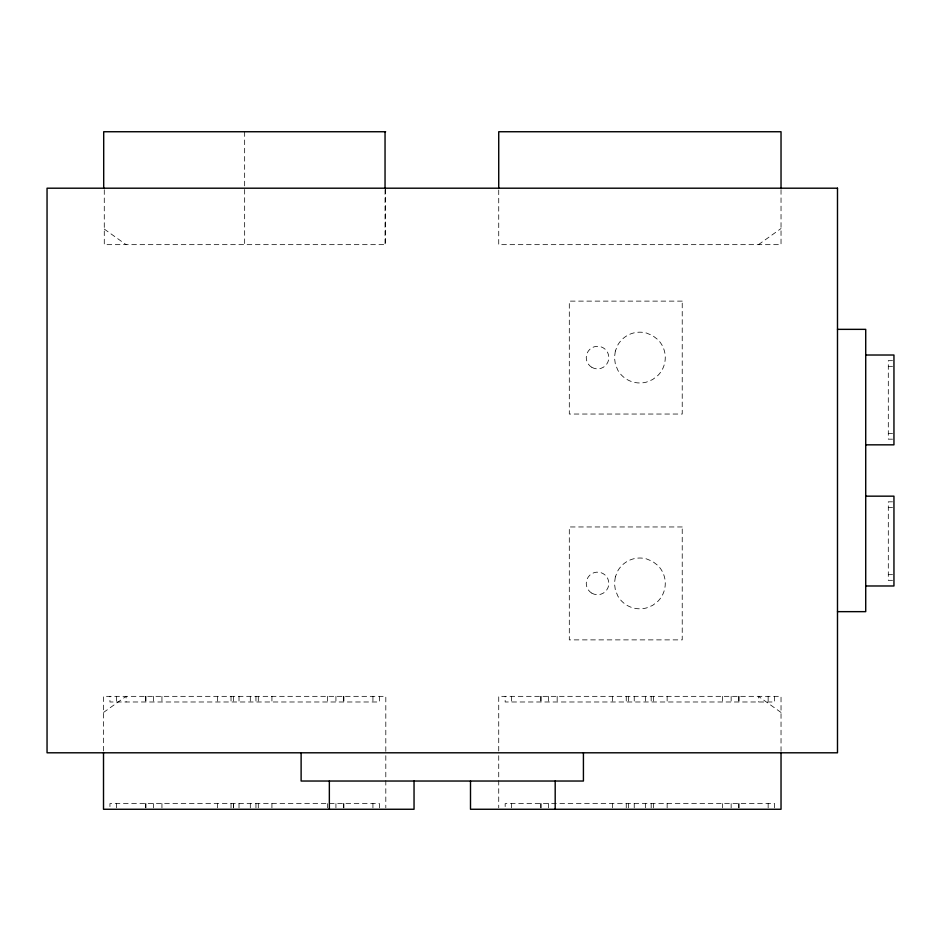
<?xml version="1.0" encoding="UTF-8"?>
<svg xmlns="http://www.w3.org/2000/svg" width="941" height="941" viewBox="0 0 941 941"><rect width="100%" height="100%" fill="white"/><g stroke="black" fill="none" stroke-linecap="round" stroke-linejoin="round"><path stroke-width="0.71" stroke-dasharray="4.71 3.53" d="M103.51 712.466L126.094 696.34L126.094 701.986M758.446 244.66L781.03 228.534M892.538 360.674L888.304 360.674L888.304 439.176L892.538 439.176M888.304 366.331L892.538 366.331M888.304 433.519L892.538 433.519M892.538 501.824L888.304 501.824L888.304 580.326L892.538 580.326M888.304 507.481L892.538 507.481M888.304 574.669L892.538 574.669M104.275 229.075L126.094 244.66M781.03 712.466L758.446 696.34L758.446 701.986M781.03 189.635L781.03 244.66L498.73 244.66L498.73 189.647M781.03 751.365L781.03 696.34L498.73 696.34L498.73 751.353M774.596 696.34L774.596 701.986L505.164 701.986L505.164 696.34M774.596 807.848L774.596 803.614L505.164 803.614L505.164 807.848M768.15 696.34L768.15 701.986M768.15 803.614L768.15 807.848M739.132 696.34L739.132 701.986M739.132 803.614L739.132 807.848M738.567 696.34L738.567 701.986M738.567 803.614L738.567 807.848M731.145 696.34L731.145 701.986M731.145 803.614L731.145 807.848M722.594 696.34L722.594 701.986M722.594 803.614L722.594 807.848M667.145 696.34L667.145 701.986M667.145 803.614L667.145 807.848M653.513 696.34L653.513 701.986M653.513 803.614L653.513 807.848M651.172 696.34L651.172 701.986M651.172 803.614L651.172 807.848M645.526 696.34L645.526 701.986M645.526 803.614L645.526 807.848M634.234 696.34L634.234 701.986M634.234 803.614L634.234 807.848M628.588 696.34L628.588 701.986M628.588 803.614L628.588 807.848M626.247 696.34L626.247 701.986M626.247 803.614L626.247 807.848M612.615 696.34L612.615 701.986M612.615 803.614L612.615 807.848M557.166 696.34L557.166 701.986M548.615 696.34L548.615 701.986M548.615 803.614L548.615 807.848M541.193 696.34L541.193 701.986M541.193 803.614L541.193 807.848M540.628 696.34L540.628 701.986M540.628 803.614L540.628 807.848M511.61 696.34L511.61 701.986M511.61 803.614L511.61 807.848M498.73 755.694L498.73 807.813M385.81 751.353L385.81 696.34L103.51 696.34L103.51 751.365M385.81 755.694L385.81 807.813M385.622 188.929L385.622 244.66L104.275 244.66L104.275 189.659M385.045 189.647L385.045 244.66M379.376 696.34L379.376 701.986L109.944 701.986L109.944 696.34M379.376 807.848L379.376 803.614L109.944 803.614L109.944 807.848M372.93 696.34L372.93 701.986M372.93 803.614L372.93 807.848M343.912 696.34L343.912 701.986M343.912 803.614L343.912 807.848M343.347 696.34L343.347 701.986M343.347 803.614L343.347 807.848M335.925 696.34L335.925 701.986M335.925 803.614L335.925 807.848M327.374 696.34L327.374 701.986M327.374 803.614L327.374 807.848M271.925 696.34L271.925 701.986M271.925 803.614L271.925 807.848M258.293 696.34L258.293 701.986M258.293 803.614L258.293 807.848M255.952 696.34L255.952 701.986M255.952 803.614L255.952 807.848M250.306 696.34L250.306 701.986M250.306 803.614L250.306 807.848M244.66 131.74L244.66 244.66M239.014 696.34L239.014 701.986M239.014 803.614L239.014 807.848M233.474 803.614L233.474 807.848M233.368 696.34L233.368 701.986M233.368 803.614L233.368 807.848M231.027 696.34L231.027 701.986M231.027 803.614L231.027 807.848M217.395 696.34L217.395 701.986M217.395 803.614L217.395 807.848M161.946 696.34L161.946 701.986M161.946 803.614L161.946 807.848M153.395 696.34L153.395 701.986M153.395 803.614L153.395 807.848M145.973 696.34L145.973 701.986M145.973 803.614L145.973 807.848M145.408 696.34L145.408 701.986M145.408 803.614L145.408 807.848M116.39 696.34L116.39 701.986M116.39 803.614L116.39 807.848M615.343 351.005L614.473 357.58L615.343 364.155L617.872 370.284A25.407 25.407 0 0 0 646.455 382.117L652.583 379.588L657.841 375.541A25.407 25.407 0 0 0 657.841 339.619L652.583 335.572L646.455 333.043A25.407 25.407 0 0 0 617.872 344.876L615.343 351.005M615.343 576.845L614.473 583.42L615.343 589.995L617.872 596.124A25.407 25.407 0 0 0 646.455 607.957L652.583 605.428L657.841 601.381A25.407 25.407 0 0 0 657.841 565.459L652.583 561.412L646.455 558.883A25.407 25.407 0 0 0 617.872 570.716L615.343 576.845M682.225 301.12L569.305 301.12L569.305 414.04L682.225 414.04L682.225 301.12M682.225 526.96L569.305 526.96L569.305 639.88L682.225 639.88L682.225 526.96M591.889 593.195A11.292 11.292 0 0 0 608.827 583.42A11.292 11.292 0 0 0 591.889 573.645A11.292 11.292 0 0 0 591.889 593.195M591.889 367.355A11.292 11.292 0 0 0 608.827 357.58A11.292 11.292 0 0 0 591.889 347.805A11.292 11.292 0 0 0 591.889 367.355"/><path stroke-width="1.41" d="M385.622 131.74L103.698 131.74L103.698 188.2M837.49 329.35L865.72 329.35L865.72 611.65L837.49 611.65M865.72 355.016L893.95 355.016L893.95 444.834L865.72 444.834M865.72 496.166L893.95 496.166L893.95 585.984L865.72 585.984M781.03 188.2L781.03 131.74L498.73 131.74L498.73 188.2M781.03 752.8L781.03 809.26L470.5 809.26L470.5 781.03M583.42 752.8L583.42 781.03L301.12 781.03L301.12 752.8M555.19 781.03L555.19 809.26M414.04 781.03L414.04 809.26L103.51 809.26L103.51 752.8M385.045 131.74L385.045 188.2M329.35 781.03L329.35 809.26M837.49 188.2L47.05 188.2L47.05 752.8L837.49 752.8L837.49 188.2"/></g></svg>
